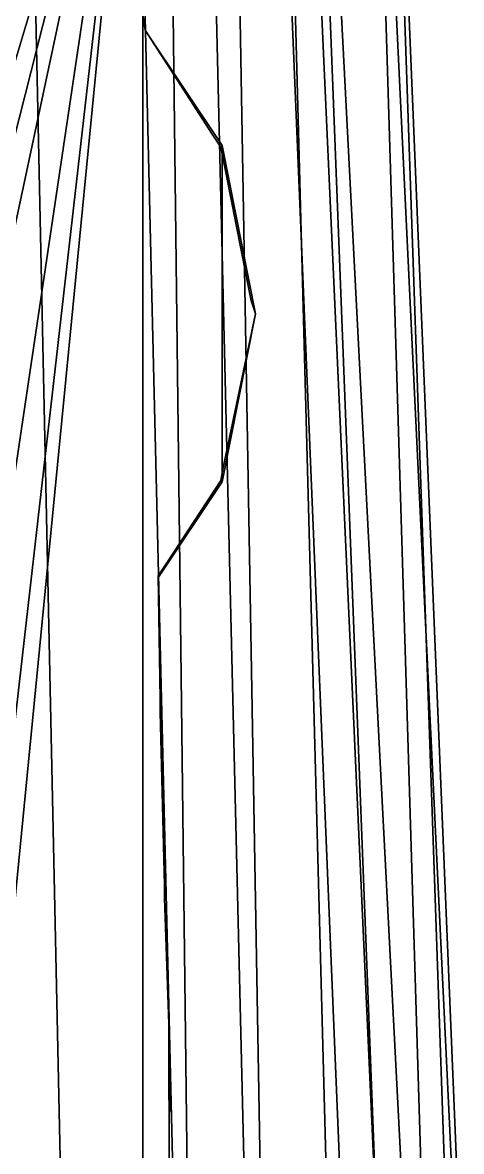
# Model space of a CAD drawing. Header units: millimetres. Extents: x -25.8 to 3.2, y -38.1 to 38.1.
# Drawn here: x 0.96 to 2.98, y 7.3 to 12.52 of the extents above; entities that cross this region are included whole.
import ezdxf

# ---------------------------------------------------------------- set-up
doc = ezdxf.new("R2010")
doc.units = ezdxf.units.MM
doc.layers.add('railings', color=6, linetype='Continuous')
doc.layers.add('tower', color=3, linetype='Continuous')

msp = doc.modelspace()

# ---------------------------------------------------------------- linework, layer by layer
for points in [[(1.14, 6.69, -3.01), (0.66, 6.69, -3.29), (0.66, 14.21, -3.2), (0.98, 14.21, -3.01)], [(1.51, 6.69, -2.74), (1.14, 6.69, -3.01), (0.98, 14.21, -3.01), (1.51, 14.21, -2.67)], [(1.66, 6.69, 1.36), (1.99, 6.69, 0.91), (1.81, 14.21, 0.91), (1.48, 14.21, 1.36)], [(1.72, 6.69, -2.83), (1.51, 6.69, -2.74), (1.51, 14.21, -2.67), (1.63, 14.21, -2.72)], [(2.06, 6.69, -2.83), (1.72, 6.69, -2.83), (1.63, 14.21, -2.72), (1.93, 14.21, -2.72)], [(1.99, 6.69, 0.91), (2.44, 6.69, 0.21), (2.13, 14.21, 0.21), (1.81, 14.21, 0.91)], [(2.37, 6.69, -2.71), (2.06, 6.69, -2.83), (1.93, 14.21, -2.72), (2.17, 14.21, -2.64)], [(2.44, 6.69, 0.21), (2.6, 6.69, -0.04), (2.26, 14.21, -0.04), (2.13, 14.21, 0.21)], [(2.6, 6.69, -2.54), (2.37, 6.69, -2.71), (2.17, 14.21, -2.64), (2.31, 14.21, -2.54)], [(2.6, 6.69, -0.04), (2.73, 6.69, -0.3), (2.34, 14.21, -0.3), (2.26, 14.21, -0.04)], [(2.81, 6.69, -2.25), (2.6, 6.69, -2.54), (2.31, 14.21, -2.54), (2.58, 14.21, -2.25)], [(2.73, 6.69, -0.3), (2.96, 6.69, -1.05), (2.6, 14.21, -1.05), (2.34, 14.21, -0.3)], [(2.92, 6.69, -2.02), (2.81, 6.69, -2.25), (2.58, 14.21, -2.25), (2.66, 14.21, -2.02)], [(2.96, 6.69, -1.05), (2.98, 6.69, -1.22), (2.67, 14.21, -1.43), (2.6, 14.21, -1.05)], [(2.98, 6.69, -1.77), (2.92, 6.69, -2.02), (2.66, 14.21, -2.02), (2.67, 14.21, -1.96)], [(2.98, 6.69, -1.22), (2.98, 6.69, -1.77), (2.67, 14.21, -1.96), (2.67, 14.21, -1.43)]]:
    msp.add_3dface(points)
at = {"layer": 'railings'}
for points in [[(1.51, 12.55, 2.19), (1.51, 12.55, 1.36), (1.52, 12.48, 1.36), (1.52, 12.48, 2.19)], [(1.52, 12.48, 2.19), (1.52, 12.48, 1.36), (1.51, 12.55, 1.36), (1.51, 12.55, 2.19)], [(1.83, 12, 1.79), (1.52, 12.48, 1.79), (1.52, 12.48, 1.74), (1.83, 12, 1.74)], [(1.83, 12, 1.74), (1.52, 12.48, 1.74), (1.52, 12.48, 1.79), (1.83, 12, 1.79)], [(1.83, 12, 2.14), (1.52, 12.48, 2.14), (1.52, 12.48, 2.19), (1.83, 12, 2.19)], [(1.83, 12, 2.19), (1.52, 12.48, 2.19), (1.52, 12.48, 2.14), (1.83, 12, 2.14)], [(1.83, 12, 2.19), (1.83, 12, 1.36), (1.87, 11.94, 1.36), (1.87, 11.94, 2.19)], [(1.87, 11.94, 2.19), (1.87, 11.94, 1.36), (1.83, 12, 1.36), (1.83, 12, 2.19)], [(2.01, 11.23, 1.79), (1.87, 11.94, 1.79), (1.87, 11.94, 1.74), (2.01, 11.23, 1.74)], [(2.01, 11.23, 1.74), (1.87, 11.94, 1.74), (1.87, 11.94, 1.79), (2.01, 11.23, 1.79)], [(2.01, 11.23, 2.14), (1.87, 11.94, 2.14), (1.87, 11.94, 2.19), (2.01, 11.23, 2.19)], [(2.01, 11.23, 2.19), (1.87, 11.94, 2.19), (1.87, 11.94, 2.14), (2.01, 11.23, 2.14)], [(2.03, 11.17, 2.19), (2.03, 11.17, 1.36), (2.01, 11.23, 1.36), (2.01, 11.23, 2.19)], [(2.01, 11.23, 2.19), (2.01, 11.23, 1.36), (2.03, 11.17, 1.36), (2.03, 11.17, 2.19)], [(1.88, 10.46, 1.79), (2.03, 11.17, 1.79), (2.03, 11.17, 1.74), (1.88, 10.46, 1.74)], [(1.88, 10.46, 1.74), (2.03, 11.17, 1.74), (2.03, 11.17, 1.79), (1.88, 10.46, 1.79)], [(1.88, 10.46, 2.14), (2.03, 11.17, 2.14), (2.03, 11.17, 2.19), (1.88, 10.46, 2.19)], [(1.88, 10.46, 2.19), (2.03, 11.17, 2.19), (2.03, 11.17, 2.14), (1.88, 10.46, 2.14)], [(1.87, 10.4, 2.19), (1.87, 10.4, 1.36), (1.88, 10.46, 1.36), (1.88, 10.46, 2.19)], [(1.88, 10.46, 2.19), (1.88, 10.46, 1.36), (1.87, 10.4, 1.36), (1.87, 10.4, 2.19)], [(1.62, 10.02, 1.74), (1.87, 10.4, 1.74), (1.87, 10.4, 1.79), (1.62, 10.02, 1.79)], [(1.62, 10.02, 1.79), (1.87, 10.4, 1.79), (1.87, 10.4, 1.74), (1.62, 10.02, 1.74)], [(1.62, 10.02, 2.19), (1.87, 10.4, 2.19), (1.87, 10.4, 2.14), (1.62, 10.02, 2.14)], [(1.62, 10.02, 2.14), (1.87, 10.4, 2.14), (1.87, 10.4, 2.19), (1.62, 10.02, 2.19)], [(1.58, 9.96, 2.19), (1.58, 9.96, 1.36), (1.62, 10.02, 1.36), (1.62, 10.02, 2.19)], [(1.62, 10.02, 2.19), (1.62, 10.02, 1.36), (1.58, 9.96, 1.36), (1.58, 9.96, 2.19)], [(1.59, 9.39, 1.79), (1.58, 9.96, 1.79), (1.58, 9.96, 1.74), (1.59, 9.39, 1.74)], [(1.59, 9.39, 1.74), (1.58, 9.96, 1.74), (1.58, 9.96, 1.79), (1.59, 9.39, 1.79)], [(1.59, 9.39, 2.14), (1.58, 9.96, 2.14), (1.58, 9.96, 2.19), (1.59, 9.39, 2.19)], [(1.59, 9.39, 2.19), (1.58, 9.96, 2.19), (1.58, 9.96, 2.14), (1.59, 9.39, 2.14)], [(1.59, 9.33, 2.19), (1.59, 9.33, 1.36), (1.59, 9.39, 1.36), (1.59, 9.39, 2.19)], [(1.59, 9.39, 2.19), (1.59, 9.39, 1.36), (1.59, 9.33, 1.36), (1.59, 9.33, 2.19)], [(1.61, 8.53, 1.74), (1.59, 9.33, 1.79), (1.59, 9.33, 1.74), (1.61, 8.53, 1.69)], [(1.61, 8.53, 1.69), (1.59, 9.33, 1.74), (1.59, 9.33, 1.79), (1.61, 8.53, 1.74)], [(1.61, 8.53, 2.25), (1.59, 9.33, 2.19), (1.59, 9.33, 2.14), (1.61, 8.53, 2.2)], [(1.61, 8.53, 2.2), (1.59, 9.33, 2.14), (1.59, 9.33, 2.19), (1.61, 8.53, 2.25)], [(1.61, 8.47, 2.25), (1.61, 8.47, 1.36), (1.61, 8.53, 1.36), (1.61, 8.53, 2.25)], [(1.61, 8.53, 2.25), (1.61, 8.53, 1.36), (1.61, 8.47, 1.36), (1.61, 8.47, 2.25)], [(1.63, 7.89, 1.74), (1.61, 8.47, 1.74), (1.61, 8.47, 1.69), (1.63, 7.89, 1.69)], [(1.63, 7.89, 1.69), (1.61, 8.47, 1.69), (1.61, 8.47, 1.74), (1.63, 7.89, 1.74)], [(1.63, 7.89, 2.25), (1.61, 8.47, 2.25), (1.61, 8.47, 2.2), (1.63, 7.89, 2.2)], [(1.63, 7.89, 2.2), (1.61, 8.47, 2.2), (1.61, 8.47, 2.25), (1.63, 7.89, 2.25)], [(1.63, 7.89, 2.25), (1.63, 7.89, 1.36), (1.63, 7.83, 1.36), (1.63, 7.83, 2.25)], [(1.63, 7.83, 2.25), (1.63, 7.83, 1.36), (1.63, 7.89, 1.36), (1.63, 7.89, 2.25)], [(1.63, 7.83, 2.04), (1.63, 7.54, 1.36), (1.64, 7.48, 1.36), (1.63, 7.83, 2.19)], [(1.63, 7.83, 2.19), (1.64, 7.48, 1.36), (1.63, 7.54, 1.36), (1.63, 7.83, 2.04)], [(1.66, -0.11, 2.18), (1.63, 7.83, 2.2), (1.63, 7.83, 2.25), (1.66, -0.11, 2.23)], [(1.66, -0.11, 2.23), (1.63, 7.83, 2.25), (1.63, 7.83, 2.2), (1.66, -0.11, 2.18)]]:
    msp.add_3dface(points, dxfattribs=at)
at = {"layer": 'tower'}
for points in [[(1.48, 14.21, 1.36), (-1.48, 14.21, 1.36), (0, 9.26, 1.36)], [(1.48, 14.21, 1.36), (0, 9.26, 1.36), (0.21, 9.2, 1.36)], [(1.48, 14.21, 1.36), (0.21, 9.2, 1.36), (0.38, 9.05, 1.36)], [(1.48, 14.21, 1.36), (0.38, 9.05, 1.36), (0.65, 8.63, 1.36)], [(1.48, 14.21, 1.36), (0.65, 8.63, 1.36), (0.78, 8.08, 1.36)], [(1.48, 14.21, 1.36), (0.78, 8.08, 1.36), (0.82, 7.46, 1.36)], [(1.48, 14.21, 1.36), (0.82, 7.46, 1.36), (0.86, 6.69, 1.36), (1.66, 6.69, 1.36)], [(1.5215, 12.4766, 1.36), (1.8755, 11.9468, 1.36), (1.8755, 11.9468, 0.71), (1.5215, 12.4766, 1.36)], [(1.5215, 12.4766, 1.36), (1.5819, 9.9538, 1.36), (1.8755, 10.3932, 1.36), (1.8755, 11.9468, 1.36)], [(1.8755, 11.9468, 1.36), (2.03, 11.17, 1.36), (2.03, 11.17, 0.49), (1.8755, 11.9468, 0.71)], [(2.03, 11.17, 1.36), (1.8755, 11.9468, 1.36), (1.8755, 11.9468, 1.36), (1.8755, 10.3932, 1.36)], [(2.03, 11.17, 1.36), (1.8755, 10.3932, 1.36), (1.8755, 10.3932, 0.71), (2.03, 11.17, 0.49)], [(1.8755, 10.3932, 1.36), (1.5819, 9.9538, 1.36), (1.5819, 9.9538, 1.36), (1.8755, 10.3932, 0.71)]]:
    msp.add_3dface(points, dxfattribs=at)

doc.saveas('drawing.dxf')
